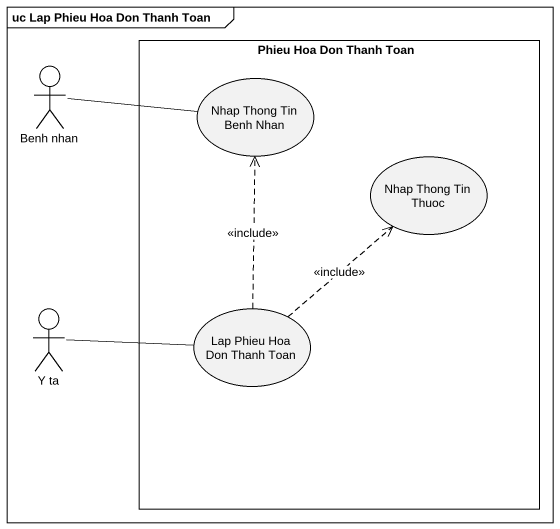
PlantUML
@startuml
mainframe uc Lap Phieu Hoa Don Thanh Toan
actor "Benh nhan" as Benh_nhan
rectangle "Phieu Hoa Don Thanh Toan" as Phieu_Hoa_Don_Thanh_Toan {
  usecase "Nhap Thong Tin Benh Nhan" as Nhap_Thong_Tin_Benh_Nhan
  usecase "Nhap Thong Tin Thuoc" as Nhap_Thong_Tin_Thuoc
  usecase "Lap Phieu Hoa Don Thanh Toan" as Lap_Phieu_Hoa_Don_Thanh_Toan
}
actor "Y ta" as Y_ta
Benh_nhan -right- Nhap_Thong_Tin_Benh_Nhan
Y_ta -right- Lap_Phieu_Hoa_Don_Thanh_Toan
Lap_Phieu_Hoa_Don_Thanh_Toan .up.> Nhap_Thong_Tin_Benh_Nhan : <<include>>
Lap_Phieu_Hoa_Don_Thanh_Toan .up.> Nhap_Thong_Tin_Thuoc : <<include>>
@enduml
